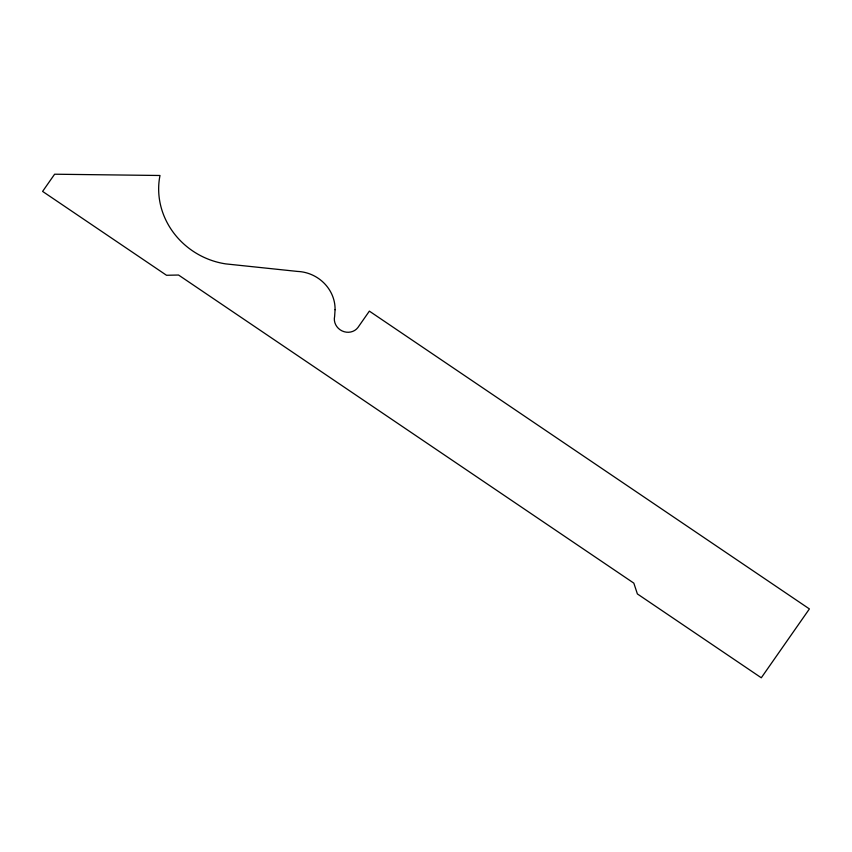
<?xml version="1.0" encoding="UTF-8"?>
<svg xmlns="http://www.w3.org/2000/svg" width="852" height="852" viewBox="0 0 852 852"><rect width="100%" height="100%" fill="white"/><g stroke="black" fill="none" stroke-linecap="round" stroke-linejoin="round"><path stroke-width="1.28" d="M335.07 309.713L334.634 316.38A13.163 12.29 28.2 0 0 342.025 330.895A13.163 12.29 28.2 0 0 357.883 327.573L369.363 311.129L809.4 608.924L761.294 677.787L637.381 593.929L633.824 583.141L178.547 275.026L166.513 275.271L42.6 191.412L54.613 174.213L159.995 175.491A75.583 70.609 28.2 0 0 225.769 263.896L297.486 271.426A37.531 35.06 28.2 0 1 335.07 309.713"/></g></svg>
